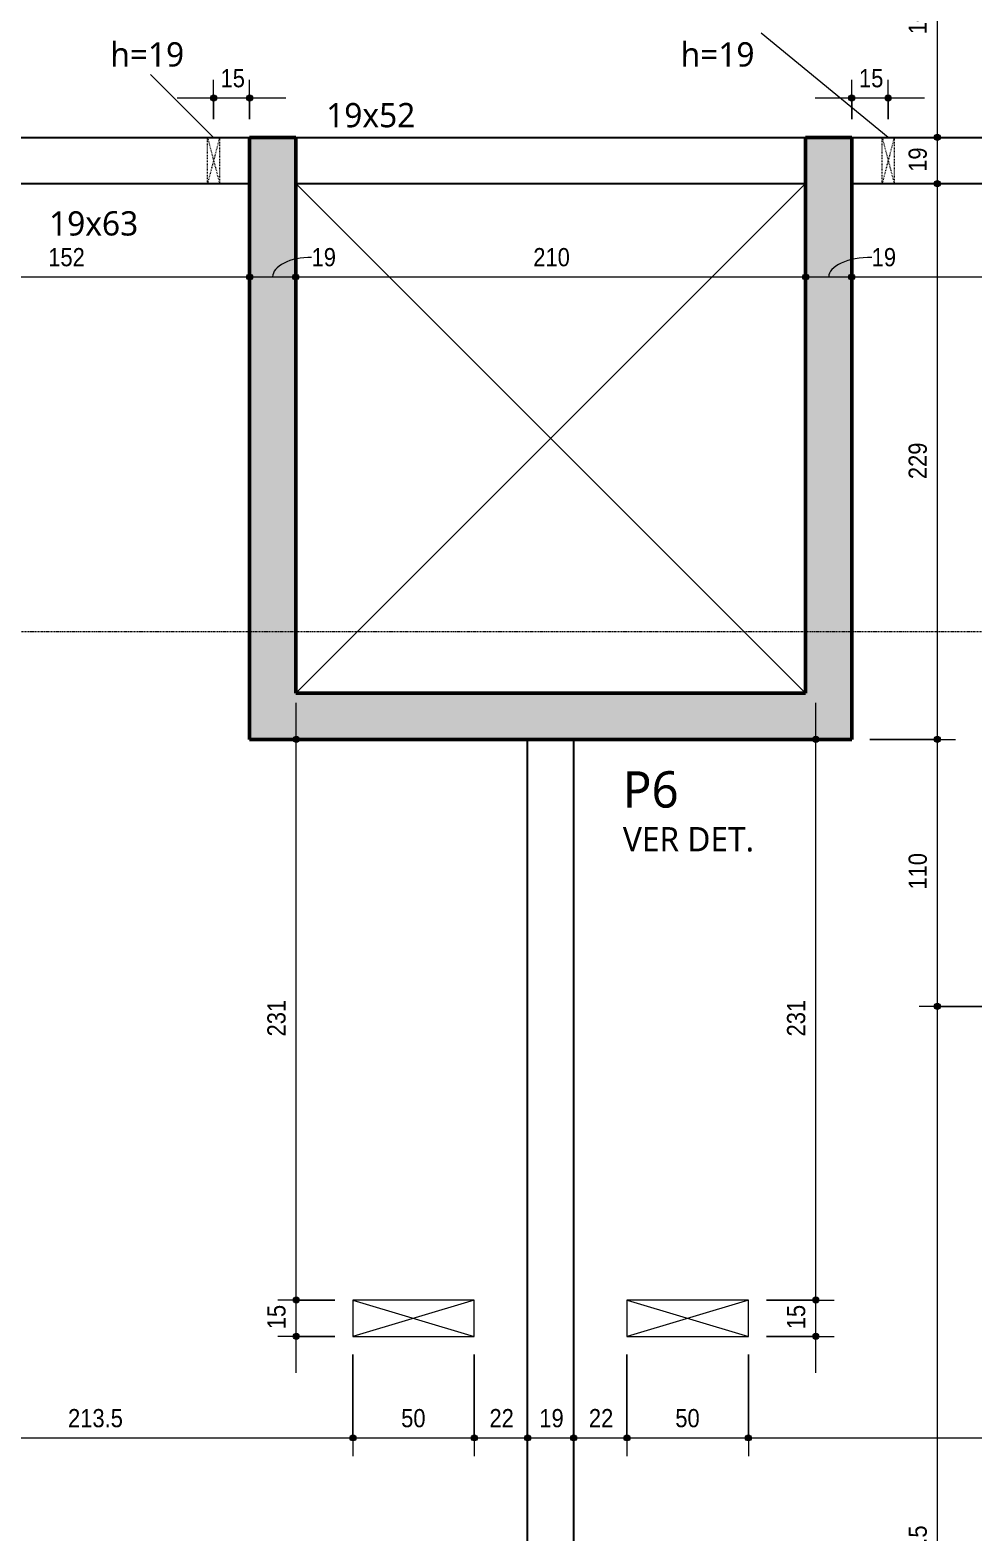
# Model space of a CAD drawing. Header units: centimetres. Extents: x -1475 to 26035, y -1239 to 84208.
# Drawn here: x 4070 to 4458, y -451 to 168 of the extents above; entities that cross this region are included whole.
import ezdxf

# ---------------------------------------------------------------- set-up
doc = ezdxf.new("R2010")
doc.units = ezdxf.units.CM
doc.linetypes.add('Centro de 6 mm', pattern=[1.32, 0.6, -0.24, 0.24, -0.24])
doc.linetypes.add('Traço', pattern=[0.635, 0.3175, -0.3175])
for name, color, linetype, lineweight in [('A-ANNO-DIMS', 7, 'Continuous', 9), ('A-ANNO-DIMS-50', 7, 'Continuous', 9), ('A-FLOR', 7, 'Continuous', 9), ('A-GENM', 7, 'Continuous', 18), ('A-GENM-HDLN', 7, 'Traço', 18), ('A-GENM-IDEN', 7, 'Continuous', 9), ('G-ANNO-SYMB', 7, 'Continuous', 9), ('S-BEAM', 7, 'Continuous', 9), ('S-BEAM-IDEN', 7, 'Continuous', 9), ('S-COLS', 7, 'Continuous', 9), ('S-COLS-IDEN', 7, 'Continuous', 9)]:
    doc.layers.add(name, color=color, linetype=linetype, lineweight=lineweight)
doc.styles.add('Fira Sans', font='', dxfattribs={"width": 0.9, "height": 7.5})
doc.styles.add('Gadugi', font='gadugi.ttf', dxfattribs={"height": 15})
doc.styles.add('Gadugi_1', font='gadugi.ttf', dxfattribs={"height": 10})
doc.styles.add('Gadugi_2', font='gadugi.ttf', dxfattribs={"height": 0.2})
doc.styles.get('Fira Sans').set_extended_font_data('Fira Sans')
doc.dimstyles.new('PED_R80_1_5mm_ACIMA_As_ESQ__R00', dxfattribs={"dimscale": 30.48, "dimtxt": 10.229846, "dimasz": 0.328084, "dimexe": 0.246063, "dimexo": 0.246063, "dimgap": 0.049213, "dimtad": 1, "dimdec": 1, "dimrnd": 0.5, "dimdsep": 46, "dimtxsty": 'Fira Sans', "dimblk1": 'DOTSMALL', "dimblk2": 'DOTSMALL', "dimsah": 1, "dimcen": 0.09, "dimdle": 0.492126, "dimazin": 0, "dimtfac": 1, "dimtdec": 4, "dimtix": 1, "dimtmove": 0, "dimatfit": 3, "dimfxl": 1, "dimtvp": 1, "dimtolj": 1, "dimtzin": 0, "dimarcsym": 2})
doc.dimstyles.new('PED_R80_1_5mm_ACIMA_As_ESQ__R00_1', dxfattribs={"dimscale": 30.48, "dimtxt": 10.229846, "dimasz": 0.328084, "dimexe": 0.246063, "dimexo": 0.246063, "dimgap": 0.049213, "dimtad": 1, "dimdec": 1, "dimrnd": 0.5, "dimdsep": 46, "dimtxsty": 'Fira Sans', "dimblk1": 'DOTSMALL', "dimblk2": 'DOTSMALL', "dimsah": 1, "dimcen": 0.09, "dimdle": 0.492126, "dimazin": 0, "dimtfac": 1, "dimtdec": 4, "dimtix": 1, "dimtmove": 1, "dimatfit": 3, "dimfxl": 1, "dimtvp": 1, "dimtolj": 1, "dimtzin": 0, "dimarcsym": 2})
doc.dimstyles.new('PED_R80_1_5mm_ACIMA_As_ESQ__R00_3', dxfattribs={"dimscale": 30.48, "dimtxt": 10.229846, "dimasz": 0.328084, "dimexe": 0.246063, "dimexo": 0.246063, "dimgap": 0.049213, "dimtad": 1, "dimdec": 1, "dimrnd": 0.5, "dimdsep": 46, "dimtxsty": 'Fira Sans', "dimblk1": 'DOTSMALL', "dimblk2": 'DOTSMALL', "dimsah": 1, "dimcen": 0.09, "dimdle": 0.492126, "dimazin": 0, "dimtfac": 1, "dimtdec": 4, "dimtix": 1, "dimtmove": 0, "dimatfit": 3, "dimfxl": 1, "dimtvp": 1, "dimtolj": 1, "dimtzin": 0, "dimarcsym": 2})

# ---------------------------------------------------------------- blocks, each defined once
blk = doc.blocks.new('PED_FURO_CIRCULAR_R04_2020 _INSTÂNCIA_ - FURO CIRC-3742523-PL200 - FORMA DO DUPLEX INFERIOR')
at = {"layer": 'A-GENM-HDLN'}
for p, q in [((2.5, -9.5), (-2.5, 9.5)), ((-2.5, -9.5), (2.5, 9.5)), ((-2.5, -9.5), (-2.5, 9.5)), ((2.5, 9.5), (2.5, -9.5))]:
    blk.add_line(p, q, dxfattribs=at)
blk = doc.blocks.new('PED_TAG_PILAR_R03 - PILAR VER DET_-2523782-PL200 - FORMA DO DUPLEX INFERIOR')
at = {"layer": 'S-COLS-IDEN', "insert": (0.115, -0.625), "char_height": 0.2, "width": 1.37089, "attachment_point": 1, "style": 'Gadugi_2'}
blk.add_mtext('VER DET.', dxfattribs=at)
blk = doc.blocks.new('DIMBLOCK36-PL200 - FORMA DO DUPLEX INFERIOR')
at = {"layer": 'A-ANNO-DIMS-50', "true_color": 0x000032}
h = blk.add_hatch(color=178, dxfattribs=at)
edge = h.paths.add_edge_path(flags=0)
edge.add_arc((4443.61, -234.25), 1.25, 0, 360)
h = blk.add_hatch(color=178, dxfattribs=at)
edge = h.paths.add_edge_path(flags=0)
edge.add_arc((4443.61, -685.75), 1.25, 0, 360)
at = {"layer": 'A-ANNO-DIMS-50', "color": 178, "true_color": 0x000032}
for p, q in [((4552.83, -234.25), (4436.11, -234.25)), ((4443.61, -685.75), (4443.61, -234.25)), ((4443.61, -234.25), (4552.83, -234.25)), ((4469.33, -685.75), (4436.11, -685.75)), ((4443.61, -685.75), (4469.33, -685.75))]:
    blk.add_line(p, q, dxfattribs=at)
for centre in [(4443.61, -234.25), (4443.61, -685.75)]:
    blk.add_circle(centre, 1.25, dxfattribs=at)
at = {"layer": 'A-ANNO-DIMS-50', "color": 0, "insert": (4431.73, -470.69), "char_height": 7.5, "width": 25.6533, "attachment_point": 1, "rotation": 90, "line_spacing_factor": 1.049215, "style": 'Fira Sans'}
blk.add_mtext('451.5', dxfattribs=at)
blk = doc.blocks.new('_DotSmall')
at = {"color": 0, "linetype": 'ByBlock', "const_width": 0.5}
blk.add_lwpolyline([(-0.0625, 0, 1), (0.0625, 0, 1)], format="xyb", close=True, dxfattribs=at)
blk = doc.blocks.new('DIMBLOCK37-PL200 - FORMA DO DUPLEX INFERIOR')
at = {"layer": 'A-ANNO-DIMS-50', "true_color": 0x000032}
h = blk.add_hatch(color=178, dxfattribs=at)
edge = h.paths.add_edge_path(flags=0)
edge.add_arc((4443.61, -124.25), 1.25, 0, 360)
h = blk.add_hatch(color=178, dxfattribs=at)
edge = h.paths.add_edge_path(flags=0)
edge.add_arc((4443.61, -234.25), 1.25, 0, 360)
at = {"layer": 'A-ANNO-DIMS-50', "color": 178, "true_color": 0x000032}
for p, q in [((4415.83, -124.25), (4451.11, -124.25)), ((4443.61, -124.25), (4415.83, -124.25)), ((4443.61, -234.25), (4443.61, -124.25)), ((4552.83, -234.25), (4436.11, -234.25)), ((4443.61, -234.25), (4552.83, -234.25))]:
    blk.add_line(p, q, dxfattribs=at)
for centre in [(4443.61, -124.25), (4443.61, -234.25)]:
    blk.add_circle(centre, 1.25, dxfattribs=at)
at = {"layer": 'A-ANNO-DIMS-50', "color": 0, "insert": (4431.73, -186.14), "char_height": 7.5, "width": 16.5251, "attachment_point": 1, "rotation": 90, "line_spacing_factor": 1.049215, "style": 'Fira Sans'}
blk.add_mtext('110', dxfattribs=at)
blk = doc.blocks.new('DIMBLOCK38-PL200 - FORMA DO DUPLEX INFERIOR')
at = {"layer": 'A-ANNO-DIMS-50', "true_color": 0x000032}
h = blk.add_hatch(color=178, dxfattribs=at)
edge = h.paths.add_edge_path(flags=0)
edge.add_arc((4443.61, 104.75), 1.25, 0, 360)
h = blk.add_hatch(color=178, dxfattribs=at)
edge = h.paths.add_edge_path(flags=0)
edge.add_arc((4443.61, -124.25), 1.25, 0, 360)
at = {"layer": 'A-ANNO-DIMS-50', "color": 178, "true_color": 0x000032}
for p, q in [((4449.34, 104.75), (4436.11, 104.75)), ((4443.61, -124.25), (4443.61, 104.75)), ((4443.61, 104.75), (4449.34, 104.75)), ((4415.83, -124.25), (4451.11, -124.25)), ((4443.61, -124.25), (4415.83, -124.25))]:
    blk.add_line(p, q, dxfattribs=at)
for centre in [(4443.61, 104.75), (4443.61, -124.25)]:
    blk.add_circle(centre, 1.25, dxfattribs=at)
at = {"layer": 'A-ANNO-DIMS-50', "color": 0, "insert": (4431.73, -17.03), "char_height": 7.5, "width": 17.4694, "attachment_point": 1, "rotation": 90, "line_spacing_factor": 1.049215, "style": 'Fira Sans'}
blk.add_mtext('229', dxfattribs=at)
blk = doc.blocks.new('DIMBLOCK39-PL200 - FORMA DO DUPLEX INFERIOR')
at = {"layer": 'A-ANNO-DIMS-50', "true_color": 0x000032}
h = blk.add_hatch(color=178, dxfattribs=at)
edge = h.paths.add_edge_path(flags=0)
edge.add_arc((4443.61, 123.75), 1.25, 0, 360)
h = blk.add_hatch(color=178, dxfattribs=at)
edge = h.paths.add_edge_path(flags=0)
edge.add_arc((4443.61, 104.75), 1.25, 0, 360)
at = {"layer": 'A-ANNO-DIMS-50', "color": 178, "true_color": 0x000032}
for p, q in [((4449.34, 123.75), (4436.11, 123.75)), ((4443.61, 104.75), (4443.61, 123.75)), ((4443.61, 123.75), (4449.34, 123.75)), ((4449.34, 104.75), (4436.11, 104.75)), ((4443.61, 104.75), (4449.34, 104.75))]:
    blk.add_line(p, q, dxfattribs=at)
for centre in [(4443.61, 123.75), (4443.61, 104.75)]:
    blk.add_circle(centre, 1.25, dxfattribs=at)
at = {"layer": 'A-ANNO-DIMS-50', "color": 0, "insert": (4431.73, 109.59), "char_height": 7.5, "width": 11.1741, "attachment_point": 1, "rotation": 90, "line_spacing_factor": 1.049215, "style": 'Fira Sans'}
blk.add_mtext('19', dxfattribs=at)
blk = doc.blocks.new('DIMBLOCK40-PL200 - FORMA DO DUPLEX INFERIOR')
at = {"layer": 'A-ANNO-DIMS-50', "true_color": 0x000032}
h = blk.add_hatch(color=178, dxfattribs=at)
edge = h.paths.add_edge_path(flags=0)
edge.add_arc((4443.61, 223.75), 1.25, 0, 360)
h = blk.add_hatch(color=178, dxfattribs=at)
edge = h.paths.add_edge_path(flags=0)
edge.add_arc((4443.61, 123.75), 1.25, 0, 360)
at = {"layer": 'A-ANNO-DIMS-50', "color": 178, "true_color": 0x000032}
for p, q in [((4449.34, 223.75), (4436.11, 223.75)), ((4443.61, 123.75), (4443.61, 223.75)), ((4443.61, 223.75), (4449.34, 223.75)), ((4449.34, 123.75), (4436.11, 123.75)), ((4443.61, 123.75), (4449.34, 123.75))]:
    blk.add_line(p, q, dxfattribs=at)
for centre in [(4443.61, 223.75), (4443.61, 123.75)]:
    blk.add_circle(centre, 1.25, dxfattribs=at)
at = {"layer": 'A-ANNO-DIMS-50', "color": 0, "insert": (4431.73, 166.27), "char_height": 7.5, "width": 17.9416, "attachment_point": 1, "rotation": 90, "line_spacing_factor": 1.049215, "style": 'Fira Sans'}
blk.add_mtext('100', dxfattribs=at)
blk = doc.blocks.new('DIMBLOCK116-PL200 - FORMA DO DUPLEX INFERIOR')
at = {"layer": 'A-ANNO-DIMS-50', "true_color": 0x000032}
h = blk.add_hatch(color=178, dxfattribs=at)
edge = h.paths.add_edge_path(flags=0)
edge.add_arc((4008.33, 66.3), 1.25, 0, 360)
h = blk.add_hatch(color=178, dxfattribs=at)
edge = h.paths.add_edge_path(flags=0)
edge.add_arc((4160.33, 66.3), 1.25, 0, 360)
at = {"layer": 'A-ANNO-DIMS-50', "color": 178, "true_color": 0x000032}
for p, q in [((4008.33, 60.56), (4008.33, 73.8)), ((4160.33, 60.56), (4160.33, 73.8)), ((4008.33, 66.3), (4160.33, 66.3)), ((4008.33, 66.3), (4008.33, 60.56)), ((4160.33, 66.3), (4160.33, 60.56))]:
    blk.add_line(p, q, dxfattribs=at)
for centre in [(4008.33, 66.3), (4160.33, 66.3)]:
    blk.add_circle(centre, 1.25, dxfattribs=at)
at = {"layer": 'A-ANNO-DIMS-50', "color": 0, "insert": (4077.44, 78.18), "char_height": 7.5, "width": 16.5251, "attachment_point": 1, "line_spacing_factor": 1.049215, "style": 'Fira Sans'}
blk.add_mtext('152', dxfattribs=at)
blk = doc.blocks.new('DIMBLOCK117-PL200 - FORMA DO DUPLEX INFERIOR')
at = {"layer": 'A-ANNO-DIMS-50', "true_color": 0x000032}
h = blk.add_hatch(color=178, dxfattribs=at)
edge = h.paths.add_edge_path(flags=0)
edge.add_arc((4160.33, 66.3), 1.25, 0, 360)
h = blk.add_hatch(color=178, dxfattribs=at)
edge = h.paths.add_edge_path(flags=0)
edge.add_arc((4179.33, 66.3), 1.25, 0, 360)
at = {"layer": 'A-ANNO-DIMS-50', "color": 178, "true_color": 0x000032}
for p, q in [((4160.33, 60.56), (4160.33, 73.8)), ((4179.33, 60.56), (4179.33, 73.8)), ((4160.33, 66.3), (4179.33, 66.3)), ((4160.33, 66.3), (4160.33, 60.56)), ((4179.33, 66.3), (4179.33, 60.56))]:
    blk.add_line(p, q, dxfattribs=at)
for centre in [(4160.33, 66.3), (4179.33, 66.3)]:
    blk.add_circle(centre, 1.25, dxfattribs=at)
blk.add_ellipse((4185.88, 66.3), major_axis=(16.05, 0), ratio=0.501877, start_param=1.570796, end_param=3.141593, dxfattribs=at)
at = {"layer": 'A-ANNO-DIMS-50', "color": 0, "insert": (4185.88, 78.18), "char_height": 7.5, "width": 11.1741, "attachment_point": 1, "line_spacing_factor": 1.049215, "style": 'Fira Sans'}
blk.add_mtext('19', dxfattribs=at)
blk = doc.blocks.new('DIMBLOCK118-PL200 - FORMA DO DUPLEX INFERIOR')
at = {"layer": 'A-ANNO-DIMS-50', "true_color": 0x000032}
h = blk.add_hatch(color=178, dxfattribs=at)
edge = h.paths.add_edge_path(flags=0)
edge.add_arc((4179.33, 66.3), 1.25, 0, 360)
h = blk.add_hatch(color=178, dxfattribs=at)
edge = h.paths.add_edge_path(flags=0)
edge.add_arc((4389.33, 66.3), 1.25, 0, 360)
at = {"layer": 'A-ANNO-DIMS-50', "color": 178, "true_color": 0x000032}
for p, q in [((4179.33, 60.56), (4179.33, 73.8)), ((4389.33, 60.56), (4389.33, 73.8)), ((4179.33, 66.3), (4389.33, 66.3)), ((4179.33, 66.3), (4179.33, 60.56)), ((4389.33, 66.3), (4389.33, 60.56))]:
    blk.add_line(p, q, dxfattribs=at)
for centre in [(4179.33, 66.3), (4389.33, 66.3)]:
    blk.add_circle(centre, 1.25, dxfattribs=at)
at = {"layer": 'A-ANNO-DIMS-50', "color": 0, "insert": (4277.18, 78.18), "char_height": 7.5, "width": 17.1547, "attachment_point": 1, "line_spacing_factor": 1.049215, "style": 'Fira Sans'}
blk.add_mtext('210', dxfattribs=at)
blk = doc.blocks.new('DIMBLOCK119-PL200 - FORMA DO DUPLEX INFERIOR')
at = {"layer": 'A-ANNO-DIMS-50', "true_color": 0x000032}
h = blk.add_hatch(color=178, dxfattribs=at)
edge = h.paths.add_edge_path(flags=0)
edge.add_arc((4389.33, 66.3), 1.25, 0, 360)
h = blk.add_hatch(color=178, dxfattribs=at)
edge = h.paths.add_edge_path(flags=0)
edge.add_arc((4408.33, 66.3), 1.25, 0, 360)
at = {"layer": 'A-ANNO-DIMS-50', "color": 178, "true_color": 0x000032}
for p, q in [((4389.33, 60.56), (4389.33, 73.8)), ((4408.33, 60.56), (4408.33, 73.8)), ((4389.33, 66.3), (4408.33, 66.3)), ((4389.33, 66.3), (4389.33, 60.56)), ((4408.33, 66.3), (4408.33, 60.56))]:
    blk.add_line(p, q, dxfattribs=at)
for centre in [(4389.33, 66.3), (4408.33, 66.3)]:
    blk.add_circle(centre, 1.25, dxfattribs=at)
blk.add_ellipse((4416.54, 66.3), major_axis=(17.71, 0), ratio=0.454874, start_param=1.570796, end_param=3.141593, dxfattribs=at)
at = {"layer": 'A-ANNO-DIMS-50', "color": 0, "insert": (4416.54, 78.18), "char_height": 7.5, "width": 11.1741, "attachment_point": 1, "line_spacing_factor": 1.049215, "style": 'Fira Sans'}
blk.add_mtext('19', dxfattribs=at)
blk = doc.blocks.new('DIMBLOCK120-PL200 - FORMA DO DUPLEX INFERIOR')
at = {"layer": 'A-ANNO-DIMS-50', "true_color": 0x000032}
h = blk.add_hatch(color=178, dxfattribs=at)
edge = h.paths.add_edge_path(flags=0)
edge.add_arc((4408.33, 66.3), 1.25, 0, 360)
h = blk.add_hatch(color=178, dxfattribs=at)
edge = h.paths.add_edge_path(flags=0)
edge.add_arc((4560.33, 66.3), 1.25, 0, 360)
at = {"layer": 'A-ANNO-DIMS-50', "color": 178, "true_color": 0x000032}
for p, q in [((4408.33, 60.56), (4408.33, 73.8)), ((4560.33, 60.56), (4560.33, 73.8)), ((4408.33, 66.3), (4560.33, 66.3)), ((4408.33, 66.3), (4408.33, 60.56)), ((4560.33, 66.3), (4560.33, 60.56))]:
    blk.add_line(p, q, dxfattribs=at)
for centre in [(4408.33, 66.3), (4560.33, 66.3)]:
    blk.add_circle(centre, 1.25, dxfattribs=at)
at = {"layer": 'A-ANNO-DIMS-50', "color": 0, "insert": (4477.44, 78.18), "char_height": 7.5, "width": 16.5251, "attachment_point": 1, "line_spacing_factor": 1.049215, "style": 'Fira Sans'}
blk.add_mtext('152', dxfattribs=at)
blk = doc.blocks.new('DIMBLOCK165-PL200 - FORMA DO DUPLEX INFERIOR')
at = {"layer": 'A-ANNO-DIMS-50', "true_color": 0x000032}
h = blk.add_hatch(color=178, dxfattribs=at)
edge = h.paths.add_edge_path(flags=0)
edge.add_arc((4145.52, 140.03), 1.25, 0, 360)
h = blk.add_hatch(color=178, dxfattribs=at)
edge = h.paths.add_edge_path(flags=0)
edge.add_arc((4160.33, 140.03), 1.25, 0, 360)
at = {"layer": 'A-ANNO-DIMS-50', "color": 178, "true_color": 0x000032}
for p, q in [((4145.52, 131.25), (4145.52, 147.53)), ((4160.33, 131.25), (4160.33, 147.53)), ((4130.52, 140.03), (4175.33, 140.03)), ((4145.52, 140.03), (4145.52, 131.25)), ((4160.33, 140.03), (4160.33, 131.25))]:
    blk.add_line(p, q, dxfattribs=at)
for centre in [(4145.52, 140.03), (4160.33, 140.03)]:
    blk.add_circle(centre, 1.25, dxfattribs=at)
at = {"layer": 'A-ANNO-DIMS-50', "color": 0, "insert": (4148.4, 151.92), "char_height": 7.5, "width": 10.8594, "attachment_point": 1, "line_spacing_factor": 1.049215, "style": 'Fira Sans'}
blk.add_mtext('15', dxfattribs=at)
blk = doc.blocks.new('DIMBLOCK198-PL200 - FORMA DO DUPLEX INFERIOR')
at = {"layer": 'A-ANNO-DIMS-50', "true_color": 0x000032}
h = blk.add_hatch(color=178, dxfattribs=at)
edge = h.paths.add_edge_path(flags=0)
edge.add_arc((3989.28, -412.03), 1.25, 0, 360)
h = blk.add_hatch(color=178, dxfattribs=at)
edge = h.paths.add_edge_path(flags=0)
edge.add_arc((4202.89, -412.03), 1.25, 0, 360)
at = {"layer": 'A-ANNO-DIMS-50', "color": 178, "true_color": 0x000032}
for p, q in [((3989.28, -347.98), (3989.28, -419.53)), ((3989.28, -412.03), (3989.28, -347.98)), ((4202.89, -377.75), (4202.89, -419.53)), ((4202.89, -412.03), (4202.89, -377.75)), ((3989.28, -412.03), (4202.89, -412.03))]:
    blk.add_line(p, q, dxfattribs=at)
for centre in [(3989.28, -412.03), (4202.89, -412.03)]:
    blk.add_circle(centre, 1.25, dxfattribs=at)
at = {"layer": 'A-ANNO-DIMS-50', "color": 0, "insert": (4085.59, -400.15), "char_height": 7.5, "width": 25.1812, "attachment_point": 1, "line_spacing_factor": 1.049215, "style": 'Fira Sans'}
blk.add_mtext('213.5', dxfattribs=at)
blk = doc.blocks.new('DIMBLOCK199-PL200 - FORMA DO DUPLEX INFERIOR')
at = {"layer": 'A-ANNO-DIMS-50', "true_color": 0x000032}
h = blk.add_hatch(color=178, dxfattribs=at)
edge = h.paths.add_edge_path(flags=0)
edge.add_arc((4202.89, -412.03), 1.25, 0, 360)
h = blk.add_hatch(color=178, dxfattribs=at)
edge = h.paths.add_edge_path(flags=0)
edge.add_arc((4252.89, -412.03), 1.25, 0, 360)
at = {"layer": 'A-ANNO-DIMS-50', "color": 178, "true_color": 0x000032}
for p, q in [((4202.89, -377.75), (4202.89, -419.53)), ((4202.89, -412.03), (4202.89, -377.75)), ((4252.89, -377.75), (4252.89, -419.53)), ((4252.89, -412.03), (4252.89, -377.75)), ((4202.89, -412.03), (4252.89, -412.03))]:
    blk.add_line(p, q, dxfattribs=at)
for centre in [(4202.89, -412.03), (4252.89, -412.03)]:
    blk.add_circle(centre, 1.25, dxfattribs=at)
at = {"layer": 'A-ANNO-DIMS-50', "color": 0, "insert": (4222.77, -400.15), "char_height": 7.5, "width": 12.2758, "attachment_point": 1, "line_spacing_factor": 1.049215, "style": 'Fira Sans'}
blk.add_mtext('50', dxfattribs=at)
blk = doc.blocks.new('DIMBLOCK200-PL200 - FORMA DO DUPLEX INFERIOR')
at = {"layer": 'A-ANNO-DIMS-50', "true_color": 0x000032}
h = blk.add_hatch(color=178, dxfattribs=at)
edge = h.paths.add_edge_path(flags=0)
edge.add_arc((4252.89, -412.03), 1.25, 0, 360)
h = blk.add_hatch(color=178, dxfattribs=at)
edge = h.paths.add_edge_path(flags=0)
edge.add_arc((4274.83, -412.03), 1.25, 0, 360)
at = {"layer": 'A-ANNO-DIMS-50', "color": 178, "true_color": 0x000032}
for p, q in [((4252.89, -377.75), (4252.89, -419.53)), ((4252.89, -412.03), (4252.89, -377.75)), ((4274.83, -417.77), (4274.83, -404.53)), ((4252.89, -412.03), (4274.83, -412.03)), ((4274.83, -412.03), (4274.83, -417.77))]:
    blk.add_line(p, q, dxfattribs=at)
for centre in [(4252.89, -412.03), (4274.83, -412.03)]:
    blk.add_circle(centre, 1.25, dxfattribs=at)
at = {"layer": 'A-ANNO-DIMS-50', "color": 0, "insert": (4259.14, -400.15), "char_height": 7.5, "width": 11.3315, "attachment_point": 1, "line_spacing_factor": 1.049215, "style": 'Fira Sans'}
blk.add_mtext('22', dxfattribs=at)
blk = doc.blocks.new('DIMBLOCK201-PL200 - FORMA DO DUPLEX INFERIOR')
at = {"layer": 'A-ANNO-DIMS-50', "true_color": 0x000032}
h = blk.add_hatch(color=178, dxfattribs=at)
edge = h.paths.add_edge_path(flags=0)
edge.add_arc((4274.83, -412.03), 1.25, 0, 360)
h = blk.add_hatch(color=178, dxfattribs=at)
edge = h.paths.add_edge_path(flags=0)
edge.add_arc((4293.83, -412.03), 1.25, 0, 360)
at = {"layer": 'A-ANNO-DIMS-50', "color": 178, "true_color": 0x000032}
for p, q in [((4274.83, -417.77), (4274.83, -404.53)), ((4293.83, -417.77), (4293.83, -404.53)), ((4274.83, -412.03), (4293.83, -412.03)), ((4274.83, -412.03), (4274.83, -417.77)), ((4293.83, -412.03), (4293.83, -417.77))]:
    blk.add_line(p, q, dxfattribs=at)
for centre in [(4274.83, -412.03), (4293.83, -412.03)]:
    blk.add_circle(centre, 1.25, dxfattribs=at)
at = {"layer": 'A-ANNO-DIMS-50', "color": 0, "insert": (4279.67, -400.15), "char_height": 7.5, "width": 11.1741, "attachment_point": 1, "line_spacing_factor": 1.049215, "style": 'Fira Sans'}
blk.add_mtext('19', dxfattribs=at)
blk = doc.blocks.new('DIMBLOCK202-PL200 - FORMA DO DUPLEX INFERIOR')
at = {"layer": 'A-ANNO-DIMS-50', "true_color": 0x000032}
h = blk.add_hatch(color=178, dxfattribs=at)
edge = h.paths.add_edge_path(flags=0)
edge.add_arc((4293.83, -412.03), 1.25, 0, 360)
h = blk.add_hatch(color=178, dxfattribs=at)
edge = h.paths.add_edge_path(flags=0)
edge.add_arc((4315.77, -412.03), 1.25, 0, 360)
at = {"layer": 'A-ANNO-DIMS-50', "color": 178, "true_color": 0x000032}
for p, q in [((4315.77, -377.75), (4315.77, -419.53)), ((4315.77, -412.03), (4315.77, -377.75)), ((4293.83, -417.77), (4293.83, -404.53)), ((4293.83, -412.03), (4315.77, -412.03)), ((4293.83, -412.03), (4293.83, -417.77))]:
    blk.add_line(p, q, dxfattribs=at)
for centre in [(4293.83, -412.03), (4315.77, -412.03)]:
    blk.add_circle(centre, 1.25, dxfattribs=at)
at = {"layer": 'A-ANNO-DIMS-50', "color": 0, "insert": (4300.08, -400.15), "char_height": 7.5, "width": 11.3315, "attachment_point": 1, "line_spacing_factor": 1.049215, "style": 'Fira Sans'}
blk.add_mtext('22', dxfattribs=at)
blk = doc.blocks.new('DIMBLOCK203-PL200 - FORMA DO DUPLEX INFERIOR')
at = {"layer": 'A-ANNO-DIMS-50', "true_color": 0x000032}
h = blk.add_hatch(color=178, dxfattribs=at)
edge = h.paths.add_edge_path(flags=0)
edge.add_arc((4315.77, -412.03), 1.25, 0, 360)
h = blk.add_hatch(color=178, dxfattribs=at)
edge = h.paths.add_edge_path(flags=0)
edge.add_arc((4365.77, -412.03), 1.25, 0, 360)
at = {"layer": 'A-ANNO-DIMS-50', "color": 178, "true_color": 0x000032}
for p, q in [((4315.77, -377.75), (4315.77, -419.53)), ((4315.77, -412.03), (4315.77, -377.75)), ((4365.77, -377.75), (4365.77, -419.53)), ((4365.77, -412.03), (4365.77, -377.75)), ((4315.77, -412.03), (4365.77, -412.03))]:
    blk.add_line(p, q, dxfattribs=at)
for centre in [(4315.77, -412.03), (4365.77, -412.03)]:
    blk.add_circle(centre, 1.25, dxfattribs=at)
at = {"layer": 'A-ANNO-DIMS-50', "color": 0, "insert": (4335.66, -400.15), "char_height": 7.5, "width": 12.2758, "attachment_point": 1, "line_spacing_factor": 1.049215, "style": 'Fira Sans'}
blk.add_mtext('50', dxfattribs=at)
blk = doc.blocks.new('DIMBLOCK204-PL200 - FORMA DO DUPLEX INFERIOR')
at = {"layer": 'A-ANNO-DIMS-50', "true_color": 0x000032}
h = blk.add_hatch(color=178, dxfattribs=at)
edge = h.paths.add_edge_path(flags=0)
edge.add_arc((4365.77, -412.03), 1.25, 0, 360)
h = blk.add_hatch(color=178, dxfattribs=at)
edge = h.paths.add_edge_path(flags=0)
edge.add_arc((4579.38, -412.03), 1.25, 0, 360)
at = {"layer": 'A-ANNO-DIMS-50', "color": 178, "true_color": 0x000032}
for p, q in [((4579.38, -347.98), (4579.38, -419.53)), ((4579.38, -412.03), (4579.38, -347.98)), ((4365.77, -377.75), (4365.77, -419.53)), ((4365.77, -412.03), (4365.77, -377.75)), ((4365.77, -412.03), (4579.38, -412.03))]:
    blk.add_line(p, q, dxfattribs=at)
for centre in [(4365.77, -412.03), (4579.38, -412.03)]:
    blk.add_circle(centre, 1.25, dxfattribs=at)
at = {"layer": 'A-ANNO-DIMS-50', "color": 0, "insert": (4462.09, -400.15), "char_height": 7.5, "width": 25.1812, "attachment_point": 1, "line_spacing_factor": 1.049215, "style": 'Fira Sans'}
blk.add_mtext('213.5', dxfattribs=at)
blk = doc.blocks.new('DIMBLOCK208-PL200 - FORMA DO DUPLEX INFERIOR')
at = {"layer": 'A-ANNO-DIMS-50', "true_color": 0x000032}
h = blk.add_hatch(color=178, dxfattribs=at)
edge = h.paths.add_edge_path(flags=0)
edge.add_arc((4179.54, -355.25), 1.25, 0, 360)
h = blk.add_hatch(color=178, dxfattribs=at)
edge = h.paths.add_edge_path(flags=0)
edge.add_arc((4179.54, -370.25), 1.25, 0, 360)
at = {"layer": 'A-ANNO-DIMS-50', "color": 178, "true_color": 0x000032}
for p, q in [((4195.39, -355.25), (4172.04, -355.25)), ((4179.54, -385.25), (4179.54, -355.25)), ((4179.54, -355.25), (4195.39, -355.25)), ((4195.39, -370.25), (4172.04, -370.25)), ((4179.54, -370.25), (4195.39, -370.25))]:
    blk.add_line(p, q, dxfattribs=at)
for centre in [(4179.54, -355.25), (4179.54, -370.25)]:
    blk.add_circle(centre, 1.25, dxfattribs=at)
at = {"layer": 'A-ANNO-DIMS-50', "color": 0, "insert": (4167.65, -367.28), "char_height": 7.5, "width": 10.8594, "attachment_point": 1, "rotation": 90, "line_spacing_factor": 1.049215, "style": 'Fira Sans'}
blk.add_mtext('15', dxfattribs=at)
blk = doc.blocks.new('DIMBLOCK209-PL200 - FORMA DO DUPLEX INFERIOR')
at = {"layer": 'A-ANNO-DIMS-50', "true_color": 0x000032}
h = blk.add_hatch(color=178, dxfattribs=at)
edge = h.paths.add_edge_path(flags=0)
edge.add_arc((4179.54, -124.25), 1.25, 0, 360)
h = blk.add_hatch(color=178, dxfattribs=at)
edge = h.paths.add_edge_path(flags=0)
edge.add_arc((4179.54, -355.25), 1.25, 0, 360)
at = {"layer": 'A-ANNO-DIMS-50', "color": 178, "true_color": 0x000032}
for p, q in [((4179.54, -355.25), (4179.54, -109.25)), ((4185.27, -124.25), (4172.04, -124.25)), ((4179.54, -124.25), (4185.27, -124.25)), ((4195.39, -355.25), (4172.04, -355.25)), ((4179.54, -355.25), (4195.39, -355.25))]:
    blk.add_line(p, q, dxfattribs=at)
for centre in [(4179.54, -124.25), (4179.54, -355.25)]:
    blk.add_circle(centre, 1.25, dxfattribs=at)
at = {"layer": 'A-ANNO-DIMS-50', "color": 0, "insert": (4167.65, -246.64), "char_height": 7.5, "width": 16.5251, "attachment_point": 1, "rotation": 90, "line_spacing_factor": 1.049215, "style": 'Fira Sans'}
blk.add_mtext('231', dxfattribs=at)
blk = doc.blocks.new('DIMBLOCK210-PL200 - FORMA DO DUPLEX INFERIOR')
at = {"layer": 'A-ANNO-DIMS-50', "true_color": 0x000032}
h = blk.add_hatch(color=178, dxfattribs=at)
edge = h.paths.add_edge_path(flags=0)
edge.add_arc((4393.54, -355.25), 1.25, 0, 360)
h = blk.add_hatch(color=178, dxfattribs=at)
edge = h.paths.add_edge_path(flags=0)
edge.add_arc((4393.54, -370.25), 1.25, 0, 360)
at = {"layer": 'A-ANNO-DIMS-50', "color": 178, "true_color": 0x000032}
for p, q in [((4373.27, -355.25), (4401.04, -355.25)), ((4393.54, -355.25), (4373.27, -355.25)), ((4393.54, -385.25), (4393.54, -355.25)), ((4373.27, -370.25), (4401.04, -370.25)), ((4393.54, -370.25), (4373.27, -370.25))]:
    blk.add_line(p, q, dxfattribs=at)
for centre in [(4393.54, -355.25), (4393.54, -370.25)]:
    blk.add_circle(centre, 1.25, dxfattribs=at)
at = {"layer": 'A-ANNO-DIMS-50', "color": 0, "insert": (4381.66, -367.28), "char_height": 7.5, "width": 10.8594, "attachment_point": 1, "rotation": 90, "line_spacing_factor": 1.049215, "style": 'Fira Sans'}
blk.add_mtext('15', dxfattribs=at)
blk = doc.blocks.new('DIMBLOCK211-PL200 - FORMA DO DUPLEX INFERIOR')
at = {"layer": 'A-ANNO-DIMS-50', "true_color": 0x000032}
h = blk.add_hatch(color=178, dxfattribs=at)
edge = h.paths.add_edge_path(flags=0)
edge.add_arc((4393.54, -124.25), 1.25, 0, 360)
h = blk.add_hatch(color=178, dxfattribs=at)
edge = h.paths.add_edge_path(flags=0)
edge.add_arc((4393.54, -355.25), 1.25, 0, 360)
at = {"layer": 'A-ANNO-DIMS-50', "color": 178, "true_color": 0x000032}
for p, q in [((4393.54, -355.25), (4393.54, -109.25)), ((4399.27, -124.25), (4386.04, -124.25)), ((4393.54, -124.25), (4399.27, -124.25)), ((4373.27, -355.25), (4401.04, -355.25)), ((4393.54, -355.25), (4373.27, -355.25))]:
    blk.add_line(p, q, dxfattribs=at)
for centre in [(4393.54, -124.25), (4393.54, -355.25)]:
    blk.add_circle(centre, 1.25, dxfattribs=at)
at = {"layer": 'A-ANNO-DIMS-50', "color": 0, "insert": (4381.66, -246.64), "char_height": 7.5, "width": 16.5251, "attachment_point": 1, "rotation": 90, "line_spacing_factor": 1.049215, "style": 'Fira Sans'}
blk.add_mtext('231', dxfattribs=at)
blk = doc.blocks.new('DIMBLOCK281-PL200 - FORMA DO DUPLEX INFERIOR')
at = {"layer": 'A-ANNO-DIMS-50', "true_color": 0x000032}
h = blk.add_hatch(color=178, dxfattribs=at)
edge = h.paths.add_edge_path(flags=0)
edge.add_arc((4408.33, 140.03), 1.25, 0, 360)
h = blk.add_hatch(color=178, dxfattribs=at)
edge = h.paths.add_edge_path(flags=0)
edge.add_arc((4423.33, 140.03), 1.25, 0, 360)
at = {"layer": 'A-ANNO-DIMS-50', "color": 178, "true_color": 0x000032}
for p, q in [((4408.33, 131.25), (4408.33, 147.53)), ((4423.33, 131.25), (4423.33, 147.53)), ((4393.33, 140.03), (4438.33, 140.03)), ((4408.33, 140.03), (4408.33, 131.25)), ((4423.33, 140.03), (4423.33, 131.25))]:
    blk.add_line(p, q, dxfattribs=at)
for centre in [(4408.33, 140.03), (4423.33, 140.03)]:
    blk.add_circle(centre, 1.25, dxfattribs=at)
at = {"layer": 'A-ANNO-DIMS-50', "color": 0, "insert": (4411.31, 151.92), "char_height": 7.5, "width": 10.8594, "attachment_point": 1, "line_spacing_factor": 1.049215, "style": 'Fira Sans'}
blk.add_mtext('15', dxfattribs=at)

msp = doc.modelspace()

# ---------------------------------------------------------------- hatches: boundary and pattern name
at = {"layer": 'S-COLS', "true_color": 0x808080}
msp.add_hatch(color=8, dxfattribs=at).paths.add_polyline_path([(4160.33, -124.25), (4408.33, -124.25), (4408.33, 123.75), (4389.33, 123.75), (4389.33, -105.25), (4179.33, -105.25), (4179.33, 123.75), (4160.33, 123.75), (4160.33, 50.81)], flags=0)

# ---------------------------------------------------------------- linework, layer by layer
at = {"lineweight": 18}
for p, q in [((4389.33, 104.75), (4179.33, -105.25)), ((4179.33, 104.75), (4389.33, -105.25)), ((4252.87, -355.26), (4202.9, -370.25)), ((4202.9, -355.26), (4252.87, -370.25)), ((4365.76, -355.26), (4315.79, -370.25)), ((4315.79, -355.26), (4365.76, -370.25))]:
    msp.add_line(p, q, dxfattribs=at)
at = {"layer": 'A-FLOR', "lineweight": 18}
for p, q in [((4202.89, -355.25), (4202.89, -370.25)), ((4252.89, -355.25), (4202.89, -355.25)), ((4252.89, -370.25), (4252.89, -355.25)), ((4365.77, -355.25), (4315.77, -355.25)), ((4315.77, -355.25), (4315.77, -370.25)), ((4365.77, -370.25), (4365.77, -355.25)), ((4202.89, -370.25), (4252.89, -370.25)), ((4315.77, -370.25), (4365.77, -370.25))]:
    msp.add_line(p, q, dxfattribs=at)
at = {"layer": 'A-GENM-IDEN'}
for p, q in [((4423.33, 123.75), (4370.98, 166.65)), ((4145.52, 123.75), (4119.55, 149.69))]:
    msp.add_line(p, q, dxfattribs=at)
at = {"layer": 'G-ANNO-SYMB', "linetype": 'Centro de 6 mm'}
msp.add_line((2514.17, -79.8), (6018.19, -79.8), dxfattribs=at)
at = {"layer": 'S-BEAM', "lineweight": 25}
for p, q in [((4008.33, 123.75), (4160.33, 123.75)), ((4179.33, 123.75), (4389.33, 123.75)), ((4408.33, 123.75), (4560.33, 123.75)), ((4008.33, 104.75), (4160.33, 104.75)), ((4179.33, 104.75), (4389.33, 104.75)), ((4408.33, 104.75), (4560.33, 104.75)), ((4274.83, -801.25), (4274.83, -124.25)), ((4293.83, -801.25), (4293.83, -124.25))]:
    msp.add_line(p, q, dxfattribs=at)
at = {"layer": 'S-COLS', "lineweight": 50}
for p, q in [((4160.33, -124.25), (4160.33, 123.75)), ((4160.33, 123.75), (4179.33, 123.75)), ((4179.33, 123.75), (4179.33, -105.25)), ((4389.33, -105.25), (4389.33, 123.75)), ((4389.33, 123.75), (4408.33, 123.75)), ((4408.33, 123.75), (4408.33, -124.25)), ((4179.33, -105.25), (4389.33, -105.25)), ((4408.33, -124.25), (4160.33, -124.25))]:
    msp.add_line(p, q, dxfattribs=at)

# ---------------------------------------------------------------- block references
at = {"layer": 'A-GENM', "linetype": 'Traço', "rotation": 180}
for p in [(4145.52, 114.25), (4423.33, 114.25)]:
    msp.add_blockref('PED_FURO_CIRCULAR_R04_2020 _INSTÂNCIA_ - FURO CIRC-3742523-PL200 - FORMA DO DUPLEX INFERIOR', p, dxfattribs=at)
at = {"layer": 'S-COLS-IDEN', "xscale": 49.99999999999998, "yscale": 49.99999999999998, "zscale": 49.99999999999998}
msp.add_blockref('PED_TAG_PILAR_R03 - PILAR VER DET_-2523782-PL200 - FORMA DO DUPLEX INFERIOR', (4308.33, -129.14), dxfattribs=at)

# ---------------------------------------------------------------- texts
at = {"layer": 'A-GENM-IDEN', "char_height": 10, "width": 39.6835, "attachment_point": 1, "style": 'Gadugi_1'}
for insert in [(4103, 162.98), (4337.88, 162.98)]:
    msp.add_mtext('h=19', dxfattribs=dict(at, insert=insert))
at = {"layer": 'S-BEAM-IDEN', "char_height": 10, "width": 44.8945, "attachment_point": 1, "style": 'Gadugi_1'}
for s, insert in [('19x52', (4191.89, 137.94)), ('19x63', (4077.78, 93.34))]:
    msp.add_mtext(s, dxfattribs=dict(at, insert=insert))
at = {"layer": 'S-COLS-IDEN', "insert": (4314.08, -137.38), "char_height": 15, "width": 28.4599, "attachment_point": 1, "style": 'Gadugi'}
msp.add_mtext('P6', dxfattribs=at)

# ---------------------------------------------------------------- dimensions: what is measured, and where the dimension line sits
at = {"layer": 'A-ANNO-DIMS', "color": 178, "true_color": 0x000032}
for base, p1, p2, override, picture, middle in [((4443.61, 223.75), (4441.84, 123.75), (4441.84, 223.75), {"dimpost": '<>', "dimfxl": 100}, 'DIMBLOCK40-PL200 - FORMA DO DUPLEX INFERIOR', (4438.3, 173.75)), ((4443.61, 123.75), (4441.84, 104.75), (4441.84, 123.75), {"dimpost": '<>', "dimfxl": 19}, 'DIMBLOCK39-PL200 - FORMA DO DUPLEX INFERIOR', (4438.24, 114.25)), ((4443.61, 104.75), (4408.33, -124.25), (4441.84, 104.75), {"dimpost": '<>', "dimfxl": 231.439393}, 'DIMBLOCK38-PL200 - FORMA DO DUPLEX INFERIOR', (4438.24, -9.75)), ((4179.54, -124.25), (4202.89, -355.25), (4177.77, -124.25), {"dimpost": '<>', "dimfxl": 232.361885}, 'DIMBLOCK209-PL200 - FORMA DO DUPLEX INFERIOR', (4174.22, -239.75)), ((4393.54, -124.25), (4365.77, -355.25), (4391.77, -124.25), {"dimpost": '<>', "dimfxl": 232.458996}, 'DIMBLOCK211-PL200 - FORMA DO DUPLEX INFERIOR', (4388.23, -239.75)), ((4443.61, -124.25), (4560.33, -234.25), (4408.33, -124.25), {"dimpost": '<>', "dimfxl": 187.627254}, 'DIMBLOCK37-PL200 - FORMA DO DUPLEX INFERIOR', (4438.3, -179.25)), ((4443.61, -234.25), (4476.83, -685.75), (4560.33, -234.25), {"dimpost": '<>', "dimfxl": 459.156291}, 'DIMBLOCK36-PL200 - FORMA DO DUPLEX INFERIOR', (4438.3, -460)), ((4179.54, -355.25), (4202.89, -370.25), (4202.89, -355.25), {"dimpost": '<>', "dimfxl": 15.000019}, 'DIMBLOCK208-PL200 - FORMA DO DUPLEX INFERIOR', (4174.22, -362.75)), ((4393.54, -355.25), (4365.77, -370.25), (4365.77, -355.25), {"dimpost": '<>', "dimfxl": 15.000019}, 'DIMBLOCK210-PL200 - FORMA DO DUPLEX INFERIOR', (4388.23, -362.75))]:
    dim = msp.add_linear_dim(base=base, p1=p1, p2=p2, angle=90, dimstyle='PED_R80_1_5mm_ACIMA_As_ESQ__R00', override=override, dxfattribs=at)
    dim.commit()
    dim.dimension.update_dxf_attribs({"geometry": picture, "text_midpoint": middle})
for base, p1, p2, dimstyle, override, picture, middle in [((4160.33, 140.03), (4145.52, 123.75), (4160.33, 123.75), 'PED_R80_1_5mm_ACIMA_As_ESQ__R00', {"dimpost": '<>', "dimfxl": 14.806924}, 'DIMBLOCK165-PL200 - FORMA DO DUPLEX INFERIOR', (4152.93, 145.35)), ((4423.33, 140.03), (4408.33, 123.75), (4423.33, 123.75), 'PED_R80_1_5mm_ACIMA_As_ESQ__R00_3', {"dimpost": '<>', "dimfxl": 15}, 'DIMBLOCK281-PL200 - FORMA DO DUPLEX INFERIOR', (4415.83, 145.35)), ((4160.33, 66.3), (4008.33, 68.06), (4160.33, 68.06), 'PED_R80_1_5mm_ACIMA_As_ESQ__R00', {"dimpost": '<>', "dimfxl": 152.000003}, 'DIMBLOCK116-PL200 - FORMA DO DUPLEX INFERIOR', (4084.33, 71.61)), ((4389.33, 66.3), (4179.33, 68.06), (4389.33, 68.06), 'PED_R80_1_5mm_ACIMA_As_ESQ__R00', {"dimpost": '<>', "dimfxl": 210}, 'DIMBLOCK118-PL200 - FORMA DO DUPLEX INFERIOR', (4284.33, 71.61)), ((4560.33, 66.3), (4408.33, 68.06), (4560.33, 68.06), 'PED_R80_1_5mm_ACIMA_As_ESQ__R00', {"dimpost": '<>', "dimfxl": 151.999956}, 'DIMBLOCK120-PL200 - FORMA DO DUPLEX INFERIOR', (4484.33, 71.61)), ((4202.89, -412.03), (3989.28, -340.48), (4202.89, -370.25), 'PED_R80_1_5mm_ACIMA_As_ESQ__R00', {"dimpost": '<>', "dimfxl": 215.670901}, 'DIMBLOCK198-PL200 - FORMA DO DUPLEX INFERIOR', (4096.08, -406.72)), ((4579.38, -412.03), (4365.77, -370.25), (4579.38, -340.48), 'PED_R80_1_5mm_ACIMA_As_ESQ__R00', {"dimpost": '<>', "dimfxl": 215.670901}, 'DIMBLOCK204-PL200 - FORMA DO DUPLEX INFERIOR', (4472.58, -406.72)), ((4252.89, -412.03), (4202.89, -370.25), (4252.89, -370.25), 'PED_R80_1_5mm_ACIMA_As_ESQ__R00', {"dimpost": '<>', "dimfxl": 50.000063}, 'DIMBLOCK199-PL200 - FORMA DO DUPLEX INFERIOR', (4227.89, -406.72)), ((4274.83, -412.03), (4252.89, -370.25), (4274.83, -410.27), 'PED_R80_1_5mm_ACIMA_As_ESQ__R00', {"dimpost": '<>', "dimfxl": 45.638929}, 'DIMBLOCK200-PL200 - FORMA DO DUPLEX INFERIOR', (4263.86, -406.78)), ((4315.77, -412.03), (4293.83, -410.27), (4315.77, -370.25), 'PED_R80_1_5mm_ACIMA_As_ESQ__R00', {"dimpost": '<>', "dimfxl": 45.63895}, 'DIMBLOCK202-PL200 - FORMA DO DUPLEX INFERIOR', (4304.8, -406.78)), ((4365.77, -412.03), (4315.77, -370.25), (4365.77, -370.25), 'PED_R80_1_5mm_ACIMA_As_ESQ__R00', {"dimpost": '<>', "dimfxl": 50.000063}, 'DIMBLOCK203-PL200 - FORMA DO DUPLEX INFERIOR', (4340.77, -406.72)), ((4293.83, -412.03), (4274.83, -410.27), (4293.83, -410.27), 'PED_R80_1_5mm_ACIMA_As_ESQ__R00', {"dimpost": '<>', "dimfxl": 19}, 'DIMBLOCK201-PL200 - FORMA DO DUPLEX INFERIOR', (4284.33, -406.67))]:
    dim = msp.add_linear_dim(base=base, p1=p1, p2=p2, dimstyle=dimstyle, override=override, dxfattribs=at)
    dim.commit()
    dim.dimension.update_dxf_attribs({"geometry": picture, "text_midpoint": middle})
for base, p1, p2, picture, middle in [((4179.33, 66.3), (4160.33, 68.06), (4179.33, 68.06), 'DIMBLOCK117-PL200 - FORMA DO DUPLEX INFERIOR', (4191.47, 73.18)), ((4408.33, 66.3), (4389.33, 68.06), (4408.33, 68.06), 'DIMBLOCK119-PL200 - FORMA DO DUPLEX INFERIOR', (4422.13, 73.18))]:
    dim = msp.add_linear_dim(base=base, p1=p1, p2=p2, dimstyle='PED_R80_1_5mm_ACIMA_As_ESQ__R00_1', override={"dimpost": '<>', "dimfxl": 19}, dxfattribs=at)
    dim.commit()
    dim.dimension.update_dxf_attribs({"geometry": picture, "text_midpoint": middle, "dimtype": 160})

doc.saveas('drawing.dxf')
